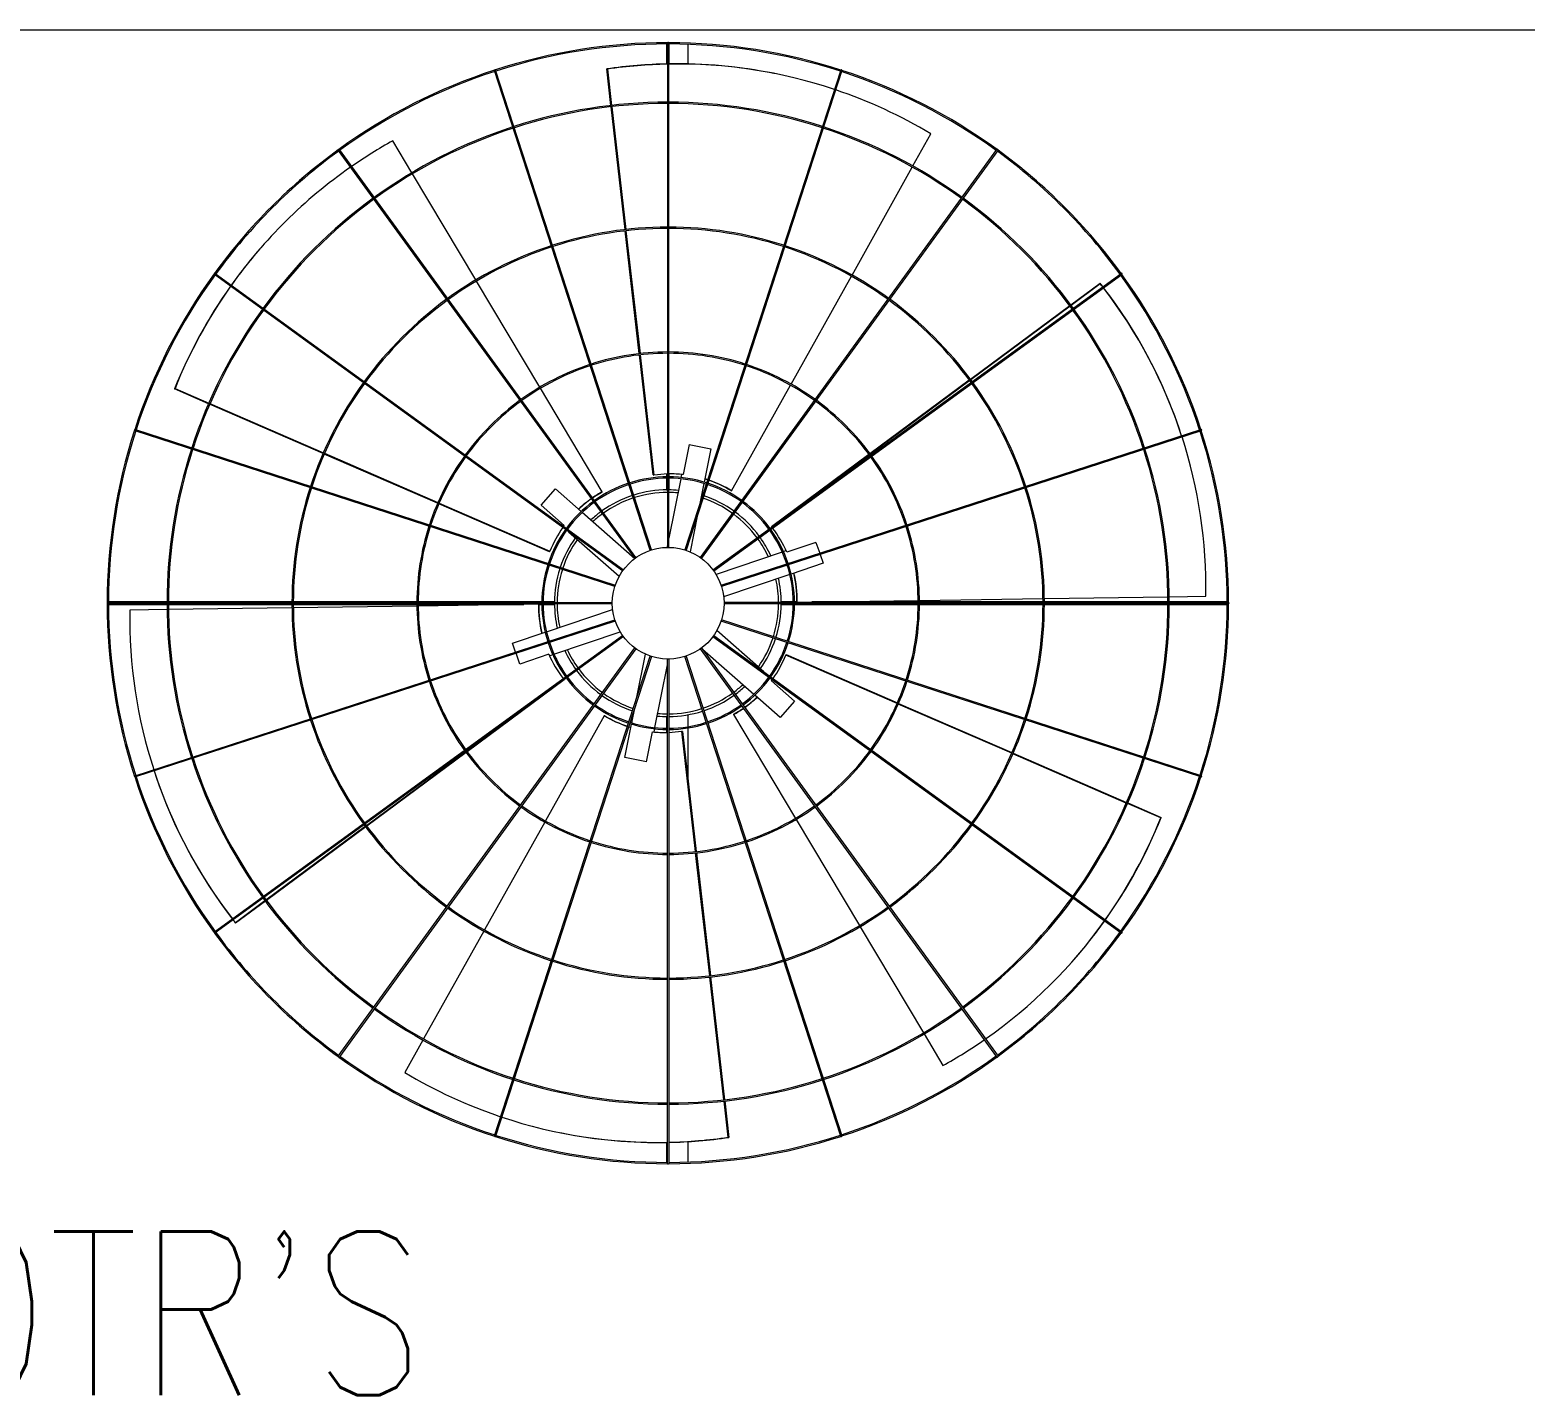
# Model space of a CAD drawing. Header units: millimetres. Extents: x -312439 to 477422, y -331570 to 212570.
# Drawn here: x 349395 to 350536, y 206879 to 207922 of the extents above; entities that cross this region are included whole.
import ezdxf

# ---------------------------------------------------------------- set-up
doc = ezdxf.new("R2010")
doc.units = ezdxf.units.MM
doc.layers.add('ARCONDTEXTO', color=4, linetype='Continuous')
doc.layers.add("MS-110TR'S", color=3, linetype='Continuous', lineweight=5)
doc.styles.add('ROMANS', font='romans.shx', dxfattribs={"height": 187.5})

msp = doc.modelspace()

# ---------------------------------------------------------------- linework, layer by layer
at = {"layer": "MS-110TR'S", "color": 3, "linetype": 'Continuous', "lineweight": 0}
for p, q in [((346958.383, 207922.197, 0), (351658.752, 207922.197, 0)), ((349880.795, 207911.434, 0), (349880.795, 207896.157, 0)), ((349881.545, 207912.185, 0), (349881.545, 207526.933, 0)), ((349882.545, 207526.933, 0), (349882.545, 207912.185, 0)), ((349882.795, 207896.196, 0), (349882.795, 207911.434, 0)), ((349896.992, 207911.165, 0), (349896.992, 207896.166, 0)), ((349868.388, 207524.691, 0), (349749.339, 207891.087, 0)), ((349869.339, 207525, 0), (349750.29, 207891.396, 0)), ((349835.116, 207892.372, 0), (349835.71, 207892.253, 0)), ((349838.307, 207864.468, 0), (349835.116, 207892.372, 0)), ((349835.71, 207892.253, 0), (349838.88, 207864.534, 0)), ((350013.8, 207891.396, 0), (349894.751, 207525, 0)), ((350014.751, 207891.087, 0), (349895.702, 207524.691, 0)), ((349963.447, 207888.822, 0), (349962.853, 207888.941, 0)), ((349849.149, 207769.689, 0), (349838.421, 207863.475, 0)), ((349838.994, 207863.54, 0), (349849.722, 207769.755, 0)), ((349686.279, 207813.114, 0), (349671.742, 207837.479, 0)), ((350068.94, 207818.236, 0), (350082.65, 207842.789, 0)), ((349630.123, 207830.168, 0), (349856.568, 207518.493, 0)), ((349857.377, 207519.08, 0), (349630.932, 207830.756, 0)), ((349906.713, 207519.08, 0), (350133.159, 207830.756, 0)), ((349907.522, 207518.493, 0), (350133.968, 207830.168, 0)), ((350022.43, 207734.945, 0), (350068.452, 207817.363, 0)), ((349735.156, 207731.19, 0), (349686.791, 207812.255, 0)), ((349859.99, 207674.911, 0), (349849.262, 207768.696, 0)), ((349849.835, 207768.761, 0), (349860.563, 207674.976, 0)), ((349572.274, 207757.262, 0), (349571.874, 207756.807, 0)), ((349847.242, 207508.945, 0), (349535.567, 207735.391, 0)), ((349536.154, 207736.2, 0), (349847.83, 207509.754, 0)), ((349916.261, 207509.754, 0), (350227.936, 207736.2, 0)), ((349916.848, 207508.945, 0), (350228.524, 207735.391, 0)), ((349975.92, 207651.654, 0), (350021.942, 207734.072, 0)), ((349784.033, 207649.265, 0), (349735.668, 207730.331, 0)), ((350189.49, 207712.171, 0), (350211.876, 207728.75, 0)), ((350212.07, 207728.176, 0), (350189.834, 207711.707, 0)), ((350211.876, 207728.75, 0), (350212.07, 207728.176, 0)), ((350112.83, 207655.393, 0), (350188.687, 207711.575, 0)), ((350189.03, 207711.112, 0), (350113.173, 207654.929, 0)), ((349870.594, 207582.205, 0), (349860.103, 207673.917, 0)), ((349860.676, 207673.983, 0), (349871.188, 207582.086, 0)), ((350036.17, 207598.615, 0), (350112.027, 207654.797, 0)), ((350112.37, 207654.334, 0), (350036.513, 207598.151, 0)), ((349505.035, 207647.899, 0), (349505.435, 207648.354, 0)), ((349530.981, 207636.631, 0), (349505.035, 207647.899, 0)), ((349505.435, 207648.354, 0), (349531.211, 207637.16, 0)), ((349831.694, 207569.378, 0), (349784.545, 207648.407, 0)), ((349930.445, 207570.216, 0), (349975.432, 207650.781, 0)), ((349618.482, 207598.631, 0), (349531.898, 207636.233, 0)), ((349532.128, 207636.762, 0), (349618.712, 207599.159, 0)), ((349841.322, 207496.983, 0), (349474.926, 207616.032, 0)), ((349475.235, 207616.984, 0), (349841.631, 207497.934, 0)), ((349922.459, 207497.934, 0), (350288.855, 207616.984, 0)), ((350289.164, 207616.032, 0), (349922.768, 207496.983, 0)), ((350272.967, 207615.837, 0), (350272.773, 207616.412, 0)), ((349705.983, 207560.63, 0), (349619.399, 207598.232, 0)), ((349619.629, 207598.761, 0), (349706.213, 207561.159, 0)), ((349898.137, 207605.481, 0), (349893.539, 207582.526, 0)), ((349898.137, 207605.481, 0), (349914.617, 207602.18, 0)), ((349914.617, 207602.18, 0), (349909.531, 207576.789, 0)), ((349961.002, 207542.942, 0), (350035.367, 207598.019, 0)), ((350035.71, 207597.556, 0), (349963.632, 207544.171, 0)), ((349870.594, 207582.205, 0), (349871.188, 207582.086, 0)), ((349880.795, 207582.954, 0), (349880.795, 207580.778, 0)), ((349880.795, 207579.777, 0), (349880.795, 207570.85, 0)), ((349891.625, 207579.304, 0), (349882.545, 207533.974, 0)), ((349882.795, 207580.783, 0), (349882.795, 207583.006, 0)), ((349882.795, 207570.85, 0), (349882.795, 207579.783, 0)), ((349892.295, 207582.647, 0), (349891.822, 207580.289, 0)), ((349909.333, 207575.804, 0), (349906.239, 207560.357, 0)), ((349785, 207559.032, 0), (349796.099, 207571.653, 0)), ((349796.099, 207571.653, 0), (349815.729, 207554.392, 0)), ((349831.294, 207568.923, 0), (349831.694, 207569.378, 0)), ((349880.795, 207570.85, 0), (349881.545, 207570.85, 0)), ((349882.545, 207570.85, 0), (349882.795, 207570.85, 0)), ((349929.85, 207570.335, 0), (349930.445, 207570.216, 0)), ((349791.386, 207523.54, 0), (349706.9, 207560.232, 0)), ((349707.131, 207560.76, 0), (349791.787, 207523.996, 0)), ((349785, 207559.032, 0), (349802.581, 207543.572, 0)), ((349816.483, 207553.728, 0), (349856.56, 207518.487, 0)), ((349904.549, 207551.919, 0), (349898.853, 207523.485, 0)), ((349961.002, 207542.942, 0), (349961.187, 207542.395, 0)), ((349806.001, 207538.908, 0), (349844.694, 207504.884, 0)), ((349881.545, 207528.982, 0), (349881.133, 207526.926, 0)), ((349994.932, 207530.726, 0), (349972.753, 207523.231, 0)), ((349994.932, 207530.726, 0), (349997.747, 207522.397, 0)), ((349791.386, 207523.54, 0), (349791.787, 207523.996, 0)), ((349969.199, 207523.343, 0), (349918.612, 207506.247, 0)), ((349972.236, 207524.369, 0), (349970.15, 207523.664, 0)), ((349998.067, 207521.449, 0), (350000.313, 207514.804, 0)), ((349974.992, 207506.247, 0), (349924.424, 207489.157, 0)), ((350000.313, 207514.804, 0), (349975.944, 207506.569, 0)), ((349454.137, 207484.777, 0), (349839.389, 207484.777, 0)), ((349839.389, 207483.777, 0), (349454.137, 207483.777, 0)), ((349499.348, 207485.277, 0), (349454.638, 207485.277, 0)), ((349454.638, 207483.277, 0), (349499.348, 207483.277, 0)), ((349594.745, 207485.277, 0), (349500.348, 207485.277, 0)), ((349500.348, 207483.277, 0), (349594.745, 207483.277, 0)), ((349690.143, 207485.277, 0), (349595.745, 207485.277, 0)), ((349595.745, 207483.277, 0), (349690.143, 207483.277, 0)), ((349785.542, 207485.277, 0), (349691.143, 207485.277, 0)), ((349691.143, 207483.277, 0), (349771.737, 207483.277, 0)), ((349783.045, 207483.439, 0), (349691.152, 207482.123, 0)), ((349783.239, 207482.865, 0), (349783.045, 207483.439, 0)), ((349783.1, 207483.277, 0), (349785.542, 207483.277, 0)), ((349795.223, 207485.277, 0), (349786.542, 207485.277, 0)), ((349786.542, 207483.277, 0), (349795.223, 207483.277, 0)), ((349795.223, 207484.777, 0), (349795.223, 207485.277, 0)), ((349795.223, 207483.277, 0), (349795.223, 207483.777, 0)), ((350309.953, 207484.777, 0), (349924.701, 207484.777, 0)), ((350309.953, 207483.777, 0), (349924.701, 207483.777, 0)), ((349977.548, 207485.277, 0), (349968.368, 207485.277, 0)), ((349968.368, 207485.277, 0), (349968.368, 207484.777, 0)), ((349968.368, 207483.777, 0), (349968.368, 207483.277, 0)), ((349968.368, 207483.277, 0), (349977.548, 207483.277, 0)), ((349980.491, 207485.277, 0), (349978.548, 207485.277, 0)), ((349978.548, 207483.277, 0), (350072.948, 207483.277, 0)), ((349980.351, 207485.689, 0), (349980.545, 207485.115, 0)), ((349980.545, 207485.115, 0), (350072.938, 207486.439, 0)), ((350072.948, 207485.277, 0), (349991.853, 207485.277, 0)), ((350073.938, 207486.453, 0), (350168.325, 207487.806, 0)), ((350168.345, 207485.277, 0), (350073.948, 207485.277, 0)), ((350073.948, 207483.277, 0), (350168.345, 207483.277, 0)), ((350169.325, 207487.82, 0), (350263.712, 207489.172, 0)), ((350263.742, 207485.277, 0), (350169.345, 207485.277, 0)), ((350169.345, 207483.277, 0), (350263.742, 207483.277, 0)), ((350264.712, 207489.187, 0), (350292.703, 207489.588, 0)), ((350308.952, 207485.277, 0), (350264.742, 207485.277, 0)), ((350264.742, 207483.277, 0), (350308.952, 207483.277, 0)), ((349499.378, 207479.375, 0), (349470.887, 207478.967, 0)), ((349474.926, 207352.522, 0), (349841.322, 207471.571, 0)), ((349594.765, 207480.742, 0), (349500.378, 207479.389, 0)), ((349690.152, 207482.108, 0), (349595.765, 207480.756, 0)), ((349789.061, 207462.464, 0), (349839.648, 207479.56, 0)), ((350289.164, 207352.522, 0), (349922.768, 207471.571, 0)), ((349841.631, 207470.62, 0), (349475.235, 207351.571, 0)), ((349763.277, 207453.75, 0), (349788.109, 207462.142, 0)), ((349794.826, 207445.358, 0), (349845.394, 207462.448, 0)), ((349955.212, 207431.736, 0), (349919.232, 207463.375, 0)), ((350288.855, 207351.571, 0), (349922.459, 207470.62, 0)), ((349535.567, 207233.164, 0), (349847.242, 207459.609, 0)), ((349847.83, 207458.8, 0), (349536.154, 207232.355, 0)), ((349630.123, 207138.386, 0), (349856.568, 207450.062, 0)), ((349857.377, 207449.474, 0), (349630.932, 207137.799, 0)), ((349765.572, 207446.959, 0), (349763.277, 207453.75, 0)), ((350133.159, 207137.799, 0), (349906.713, 207449.474, 0)), ((349907.522, 207450.062, 0), (350133.968, 207138.386, 0)), ((349947.366, 207414.599, 0), (349908.38, 207448.881, 0)), ((349916.261, 207458.8, 0), (350227.936, 207232.355, 0)), ((349916.848, 207459.609, 0), (350228.524, 207233.164, 0)), ((349749.339, 207077.467, 0), (349868.388, 207443.864, 0)), ((349869.339, 207443.555, 0), (349750.29, 207077.158, 0)), ((349768.658, 207437.828, 0), (349765.893, 207446.011, 0)), ((349790.837, 207445.324, 0), (349768.658, 207437.828, 0)), ((349791.354, 207444.185, 0), (349793.874, 207445.037, 0)), ((349858.238, 207412.623, 0), (349864.777, 207445.27, 0)), ((349881.545, 207056.369, 0), (349881.545, 207441.621, 0)), ((349882.545, 207441.621, 0), (349882.545, 207056.369, 0)), ((350013.8, 207077.158, 0), (349894.751, 207443.555, 0)), ((349895.702, 207443.864, 0), (350014.751, 207077.467, 0)), ((349972.204, 207445.014, 0), (349971.804, 207444.559, 0)), ((350056.88, 207407.612, 0), (349971.804, 207444.559, 0)), ((349972.204, 207445.014, 0), (350057.111, 207408.14, 0)), ((349802.588, 207425.613, 0), (349802.502, 207425.868, 0)), ((349871.975, 207389.301, 0), (349881.545, 207437.077, 0)), ((349802.588, 207425.613, 0), (349728.547, 207370.774, 0)), ((349961.009, 207424.982, 0), (349978.59, 207409.522, 0)), ((349728.204, 207371.239, 0), (349774.201, 207405.306, 0)), ((349854.285, 207392.892, 0), (349856.547, 207404.185, 0)), ((349967.491, 207396.901, 0), (349948.12, 207413.935, 0)), ((349978.59, 207409.522, 0), (349967.491, 207396.901, 0)), ((350144.381, 207369.611, 0), (350057.797, 207407.213, 0)), ((350058.028, 207407.742, 0), (350144.612, 207370.14, 0)), ((349833.146, 207398.338, 0), (349788.278, 207317.987, 0)), ((349833.74, 207398.219, 0), (349833.146, 207398.338, 0)), ((349848.974, 207366.374, 0), (349854.088, 207391.907, 0)), ((349881.545, 207397.705, 0), (349880.795, 207397.705, 0)), ((349880.795, 207397.705, 0), (349880.795, 207388.777, 0)), ((349882.795, 207397.705, 0), (349882.545, 207397.705, 0)), ((349882.795, 207388.772, 0), (349882.795, 207397.705, 0)), ((349896.992, 207399.043, 0), (349896.992, 207389.946, 0)), ((349932.296, 207399.631, 0), (349931.896, 207399.176, 0)), ((349931.896, 207399.176, 0), (349979.176, 207319.929, 0)), ((349865.453, 207363.073, 0), (349870.051, 207386.029, 0)), ((349871.295, 207385.907, 0), (349871.778, 207388.316, 0)), ((349880.795, 207387.777, 0), (349880.795, 207385.548, 0)), ((349882.795, 207385.6, 0), (349882.795, 207387.772, 0)), ((349902.92, 207294.517, 0), (349892.402, 207386.468, 0)), ((349892.996, 207386.349, 0), (349892.402, 207386.468, 0)), ((349892.996, 207386.349, 0), (349903.493, 207294.581, 0)), ((349896.992, 207388.933, 0), (349896.992, 207351.418, 0)), ((349651.544, 207314.46, 0), (349727.401, 207370.643, 0)), ((349727.743, 207370.179, 0), (349651.886, 207313.996, 0)), ((350231.883, 207331.61, 0), (350145.299, 207369.212, 0)), ((350145.529, 207369.741, 0), (350232.113, 207332.139, 0)), ((349865.453, 207363.073, 0), (349848.974, 207366.374, 0)), ((349490.623, 207352.717, 0), (349490.817, 207352.143, 0)), ((350258.155, 207320.2, 0), (350232.8, 207331.212, 0)), ((350233.03, 207331.741, 0), (350258.556, 207320.655, 0)), ((349574.883, 207257.682, 0), (349650.74, 207313.865, 0)), ((349651.083, 207313.401, 0), (349575.226, 207257.218, 0)), ((349787.79, 207317.114, 0), (349741.767, 207234.696, 0)), ((349979.688, 207319.07, 0), (350028.053, 207238.004, 0)), ((350258.556, 207320.655, 0), (350258.155, 207320.2, 0)), ((349913.761, 207199.738, 0), (349903.034, 207293.523, 0)), ((349903.607, 207293.587, 0), (349914.335, 207199.802, 0)), ((349551.52, 207240.378, 0), (349574.08, 207257.087, 0)), ((349574.423, 207256.623, 0), (349551.714, 207239.804, 0)), ((349551.714, 207239.804, 0), (349551.52, 207240.378, 0)), ((349741.28, 207233.823, 0), (349695.257, 207151.405, 0)), ((350028.565, 207237.146, 0), (350076.93, 207156.08, 0)), ((350191.316, 207211.292, 0), (350191.716, 207211.747, 0)), ((349924.602, 207104.959, 0), (349913.875, 207198.744, 0)), ((349914.448, 207198.809, 0), (349925.176, 207105.023, 0)), ((350077.443, 207155.221, 0), (350091.848, 207131.076, 0)), ((349694.77, 207150.532, 0), (349680.94, 207125.765, 0)), ((349927.88, 207076.301, 0), (349924.716, 207103.965, 0)), ((349925.289, 207104.03, 0), (349928.475, 207076.182, 0)), ((349800.144, 207079.732, 0), (349800.738, 207079.613, 0)), ((349880.795, 207072.359, 0), (349880.795, 207057.121, 0)), ((349882.795, 207057.121, 0), (349882.795, 207072.398, 0)), ((349896.992, 207072.978, 0), (349896.992, 207057.39, 0)), ((349928.475, 207076.182, 0), (349927.88, 207076.301, 0))]:
    msp.add_line(p, q, dxfattribs=at)
msp.add_circle((349882.045, 207484.277, 0), 42.659, dxfattribs=at)
for centre, radius, start, end in [((349881.795, 207484.277, 0), 428.158, 90.024494, 107.917544), ((349881.795, 207484.277, 0), 427.158, 90.033533, 107.901042), ((349882.045, 207912.185, 0), 0.5, 0, 180), ((349881.795, 207484.277, 0), 428.158, 72.030975, 89.908558), ((349881.795, 207484.277, 0), 427.158, 72.035174, 89.899401), ((349881.795, 207484.277, 0), 428.158, 108.018773, 125.932197), ((349881.795, 207484.277, 0), 427.158, 108.035174, 125.905805), ((349749.814, 207891.242, 0), 0.5, 18, 198), ((350014.276, 207891.242, 0), 0.5, 342, 162), ((349881.795, 207484.277, 0), 427.158, 54.039937, 71.901042), ((349881.795, 207484.277, 0), 428.158, 54.03841, 71.905364), ((349882.045, 207484.277, 0), 382.698, 90.074858, 107.925142), ((349882.045, 207484.277, 0), 381.698, 90.075054, 107.924946), ((349882.045, 207484.277, 0), 382.698, 72.074858, 89.925142), ((349882.045, 207484.277, 0), 381.698, 72.075054, 89.924946), ((349882.045, 207484.277, 0), 382.698, 108.074858, 125.925142), ((349882.045, 207484.277, 0), 381.698, 108.075054, 125.924946), ((349882.045, 207484.277, 0), 381.698, 54.075054, 71.924946), ((349882.045, 207484.277, 0), 382.698, 54.074858, 71.925142), ((349881.795, 207484.277, 0), 428.158, 126.013622, 143.951759), ((349881.795, 207484.277, 0), 427.158, 126.039937, 143.913223), ((349630.527, 207830.462, 0), 0.5, 36, 216), ((350133.563, 207830.462, 0), 0.5, 324, 144), ((349881.795, 207484.277, 0), 427.158, 36.047356, 53.905805), ((349881.795, 207484.277, 0), 428.158, 36.046941, 53.907446), ((349882.045, 207484.277, 0), 382.698, 126.074858, 143.925142), ((349882.045, 207484.277, 0), 381.698, 126.075054, 143.924946), ((349882.045, 207484.277, 0), 381.698, 36.075054, 53.924946), ((349882.045, 207484.277, 0), 382.698, 36.074858, 53.925142), ((349882.045, 207484.277, 0), 287.302, 90.099714, 107.900286), ((349882.045, 207484.277, 0), 286.302, 90.100062, 107.899938), ((349882.045, 207484.277, 0), 287.302, 72.099714, 89.900286), ((349882.045, 207484.277, 0), 286.302, 72.100062, 89.899938), ((349882.045, 207484.277, 0), 287.302, 108.099714, 125.900286), ((349882.045, 207484.277, 0), 287.302, 54.099714, 71.900286), ((349882.045, 207484.277, 0), 286.302, 108.100062, 125.899938), ((349882.045, 207484.277, 0), 286.302, 54.100062, 71.899938), ((349881.795, 207484.277, 0), 428.158, 144.008871, 161.974926), ((349881.795, 207484.277, 0), 427.158, 144.047356, 161.922571), ((349535.86, 207735.795, 0), 0.5, 54, 234), ((349881.795, 207484.277, 0), 427.158, 18.056704, 35.913223), ((350228.23, 207735.795, 0), 0.5, 306, 126), ((349881.795, 207484.277, 0), 428.158, 18.056552, 35.913726), ((349882.045, 207484.277, 0), 287.302, 126.099714, 143.900286), ((349882.045, 207484.277, 0), 286.302, 126.100062, 143.899938), ((349882.045, 207484.277, 0), 286.302, 36.100062, 53.899938), ((349882.045, 207484.277, 0), 287.302, 36.099714, 53.900286), ((349882.045, 207484.277, 0), 382.698, 144.074858, 161.925142), ((349882.045, 207484.277, 0), 381.698, 144.075054, 161.924946), ((349882.045, 207484.277, 0), 381.698, 18.075054, 35.924946), ((349882.045, 207484.277, 0), 382.698, 18.074858, 35.925142), ((349882.045, 207484.277, 0), 191.905, 108.149282, 125.850718), ((349882.045, 207484.277, 0), 190.905, 108.150064, 125.849936), ((349882.045, 207484.277, 0), 191.905, 90.149282, 107.850718), ((349882.045, 207484.277, 0), 190.905, 90.150064, 107.849936), ((349882.045, 207484.277, 0), 191.905, 72.149282, 89.850718), ((349882.045, 207484.277, 0), 190.905, 72.150064, 89.849936), ((349882.045, 207484.277, 0), 190.905, 54.150064, 71.849936), ((349882.045, 207484.277, 0), 191.905, 54.149282, 71.850718), ((349882.045, 207484.277, 0), 287.302, 144.099714, 161.900286), ((349882.045, 207484.277, 0), 286.302, 144.100062, 161.899938), ((349882.045, 207484.277, 0), 286.302, 18.100062, 35.899938), ((349882.045, 207484.277, 0), 287.302, 18.099714, 35.900286), ((349882.045, 207484.277, 0), 191.905, 126.149282, 143.850718), ((349882.045, 207484.277, 0), 190.905, 126.150064, 143.849936), ((349882.045, 207484.277, 0), 190.905, 36.150064, 53.849936), ((349882.045, 207484.277, 0), 191.905, 36.149282, 53.850718), ((349881.795, 207484.277, 0), 428.158, 162.004374, 197.995626), ((349881.795, 207484.277, 0), 427.158, 162.056704, 179.932934), ((349475.081, 207616.508, 0), 0.5, 72, 252), ((349881.795, 207484.277, 0), 427.158, 0.067066, 17.922571), ((350289.01, 207616.508, 0), 0.5, 288, 108), ((349881.795, 207484.277, 0), 428.158, 0.06691, 17.922771), ((349882.045, 207484.277, 0), 382.698, 162.074858, 179.925142), ((349882.045, 207484.277, 0), 381.698, 162.075054, 179.924946), ((349882.045, 207484.277, 0), 381.698, 0.075054, 17.924946), ((349882.045, 207484.277, 0), 382.698, 0.074858, 17.925142), ((349882.045, 207484.277, 0), 191.905, 144.149282, 161.850718), ((349882.045, 207484.277, 0), 190.905, 144.150064, 161.849936), ((349882.045, 207484.277, 0), 190.905, 18.150064, 35.849936), ((349882.045, 207484.277, 0), 191.905, 18.149282, 35.850718), ((349882.045, 207484.277, 0), 96.508, 108.296845, 125.703155), ((349882.045, 207484.277, 0), 95.508, 108.299953, 125.700047), ((349882.045, 207484.277, 0), 96.508, 90.296845, 107.703155), ((349882.045, 207484.277, 0), 95.508, 90.299953, 107.700047), ((349882.045, 207484.277, 0), 96.508, 72.296845, 89.703155), ((349882.045, 207484.277, 0), 95.508, 72.299953, 89.700047), ((349882.045, 207484.277, 0), 95.508, 54.299953, 71.700047), ((349882.045, 207484.277, 0), 96.508, 54.296845, 71.703155), ((349882.045, 207484.277, 0), 287.302, 162.099714, 179.900286), ((349882.045, 207484.277, 0), 286.302, 162.100062, 179.899938), ((349881.795, 207484.277, 0), 86.578, 108.173543, 125.535257), ((349881.795, 207484.277, 0), 84.578, 108.177647, 125.524267), ((349881.795, 207484.277, 0), 86.578, 90.165445, 107.511756), ((349881.795, 207484.277, 0), 84.578, 90.169358, 107.500211), ((349881.795, 207484.277, 0), 86.578, 84.656808, 89.503658), ((349881.795, 207484.277, 0), 84.578, 84.798838, 89.491921), ((349881.795, 207484.277, 0), 84.578, 72.177647, 72.547384), ((349881.795, 207484.277, 0), 86.578, 72.173543, 72.689414), ((349881.795, 207484.277, 0), 84.578, 54.201702, 71.500211), ((349881.795, 207484.277, 0), 86.578, 54.197043, 71.511756), ((349882.045, 207484.277, 0), 286.302, 0.100062, 17.899938), ((349882.045, 207484.277, 0), 287.302, 0.099714, 17.900286), ((349882.045, 207484.277, 0), 96.508, 126.296845, 143.703155), ((349882.045, 207484.277, 0), 95.508, 126.299953, 143.700047), ((349881.795, 207484.277, 0), 86.578, 126.197043, 132.689414), ((349881.795, 207484.277, 0), 84.578, 126.201702, 132.547384), ((349881.795, 207484.277, 0), 84.578, 36.23917, 53.524267), ((349881.795, 207484.277, 0), 86.578, 36.233645, 53.535257), ((349882.045, 207484.277, 0), 95.508, 36.299953, 53.700047), ((349882.045, 207484.277, 0), 96.508, 36.296845, 53.703155), ((349882.045, 207484.277, 0), 191.905, 162.149282, 179.850718), ((349882.045, 207484.277, 0), 190.905, 162.150064, 179.849936), ((349882.045, 207484.277, 0), 96.508, 144.296845, 161.703155), ((349882.045, 207484.277, 0), 95.508, 144.299953, 161.700047), ((349882.045, 207484.277, 0), 95.508, 18.299953, 35.700047), ((349882.045, 207484.277, 0), 96.508, 18.296845, 35.703155), ((349882.045, 207484.277, 0), 190.905, 0.150064, 17.849936), ((349882.045, 207484.277, 0), 191.905, 0.149282, 17.850718), ((349881.795, 207484.277, 0), 86.578, 144.656808, 161.617982), ((349881.795, 207484.277, 0), 84.578, 144.798838, 161.608948), ((349881.795, 207484.277, 0), 84.578, 24.798838, 35.561735), ((349881.795, 207484.277, 0), 86.578, 24.656808, 35.57186), ((349882.045, 207484.277, 0), 96.508, 162.296845, 179.703155), ((349882.045, 207484.277, 0), 95.508, 162.299953, 179.700047), ((349881.795, 207484.277, 0), 86.578, 162.279766, 179.669108), ((349881.795, 207484.277, 0), 84.578, 162.286382, 179.661283), ((349882.045, 207484.277, 0), 95.508, 0.299953, 17.700047), ((349882.045, 207484.277, 0), 96.508, 0.296845, 17.703155), ((349881.795, 207484.277, 0), 84.578, 0.338717, 12.547384), ((349881.795, 207484.277, 0), 86.578, 0.330892, 12.689414), ((349454.137, 207484.277, 0), 0.5, 90, 270), ((349881.795, 207484.277, 0), 427.158, 180.067066, 197.943296), ((349882.045, 207484.277, 0), 382.698, 180.074858, 197.925142), ((349882.045, 207484.277, 0), 381.698, 180.075054, 197.924946), ((349882.045, 207484.277, 0), 287.302, 180.099714, 197.900286), ((349882.045, 207484.277, 0), 286.302, 180.100062, 197.899938), ((349882.045, 207484.277, 0), 191.905, 180.149282, 197.850718), ((349882.045, 207484.277, 0), 190.905, 180.150064, 197.849936), ((349882.045, 207484.277, 0), 96.508, 180.296845, 197.703155), ((349882.045, 207484.277, 0), 95.508, 180.299953, 197.700047), ((349881.795, 207484.277, 0), 86.578, 180.330892, 192.689414), ((349881.795, 207484.277, 0), 84.578, 180.338717, 192.547384), ((349881.795, 207484.277, 0), 84.578, 342.391052, 359.661283), ((349881.795, 207484.277, 0), 86.578, 342.382018, 359.669108), ((349882.045, 207484.277, 0), 95.508, 342.299953, 359.700047), ((349882.045, 207484.277, 0), 96.508, 342.296845, 359.703155), ((349882.045, 207484.277, 0), 190.905, 342.150064, 359.849936), ((349882.045, 207484.277, 0), 191.905, 342.149282, 359.850718), ((349882.045, 207484.277, 0), 286.302, 342.100062, 359.899938), ((349882.045, 207484.277, 0), 287.302, 342.099714, 359.900286), ((349882.045, 207484.277, 0), 381.698, 342.075054, 359.924946), ((349882.045, 207484.277, 0), 382.698, 342.074858, 359.925142), ((349881.795, 207484.277, 0), 427.158, 342.077429, 359.932934), ((349881.795, 207484.277, 0), 428.158, 342.077229, 359.93309), ((350309.953, 207484.277, 0), 0.5, 270, 90), ((349882.045, 207484.277, 0), 96.508, 198.296845, 215.703155), ((349882.045, 207484.277, 0), 95.508, 198.299953, 215.700047), ((349881.795, 207484.277, 0), 84.578, 204.798838, 215.76083), ((349881.795, 207484.277, 0), 84.578, 324.798838, 341.713618), ((349881.795, 207484.277, 0), 86.578, 324.656808, 341.720234), ((349882.045, 207484.277, 0), 95.508, 324.299953, 341.700047), ((349882.045, 207484.277, 0), 96.508, 324.296845, 341.703155), ((349881.795, 207484.277, 0), 86.578, 204.656808, 215.766355), ((349882.045, 207484.277, 0), 96.508, 216.296845, 233.703155), ((349882.045, 207484.277, 0), 95.508, 216.299953, 233.700047), ((349881.795, 207484.277, 0), 86.578, 216.42814, 233.802957), ((349881.795, 207484.277, 0), 84.578, 216.438265, 233.798298), ((349882.045, 207484.277, 0), 95.508, 306.299953, 323.700047), ((349882.045, 207484.277, 0), 96.508, 306.296845, 323.703155), ((349882.045, 207484.277, 0), 191.905, 198.149282, 215.850718), ((349882.045, 207484.277, 0), 190.905, 198.150064, 215.849936), ((349881.795, 207484.277, 0), 84.578, 234.475733, 251.822353), ((349881.795, 207484.277, 0), 84.578, 288.499789, 305.798298), ((349881.795, 207484.277, 0), 84.578, 306.475733, 312.547384), ((349881.795, 207484.277, 0), 86.578, 306.464743, 312.689414), ((349882.045, 207484.277, 0), 190.905, 324.150064, 341.849936), ((349882.045, 207484.277, 0), 191.905, 324.149282, 341.850718), ((349882.045, 207484.277, 0), 96.508, 234.296845, 251.703155), ((349882.045, 207484.277, 0), 95.508, 234.299953, 251.700047), ((349881.795, 207484.277, 0), 86.578, 234.464743, 251.826457), ((349881.795, 207484.277, 0), 84.578, 252.499789, 252.547384), ((349881.795, 207484.277, 0), 84.578, 270.508079, 287.822353), ((349881.795, 207484.277, 0), 86.578, 288.488244, 305.802957), ((349882.045, 207484.277, 0), 95.508, 288.299953, 305.700047), ((349882.045, 207484.277, 0), 96.508, 288.296845, 305.703155), ((349882.045, 207484.277, 0), 287.302, 198.099714, 215.900286), ((349882.045, 207484.277, 0), 286.302, 198.100062, 215.899938), ((349882.045, 207484.277, 0), 96.508, 252.296845, 269.703155), ((349882.045, 207484.277, 0), 95.508, 252.299953, 269.700047), ((349881.795, 207484.277, 0), 86.578, 252.488244, 252.689414), ((349881.795, 207484.277, 0), 86.578, 264.656808, 269.834555), ((349881.795, 207484.277, 0), 84.578, 264.798838, 269.830642), ((349881.795, 207484.277, 0), 86.578, 270.496342, 287.826457), ((349882.045, 207484.277, 0), 95.508, 270.299953, 287.700047), ((349882.045, 207484.277, 0), 96.508, 270.296845, 287.703155), ((349882.045, 207484.277, 0), 286.302, 324.100062, 341.899938), ((349882.045, 207484.277, 0), 287.302, 324.099714, 341.900286), ((349882.045, 207484.277, 0), 191.905, 216.149282, 233.850718), ((349882.045, 207484.277, 0), 190.905, 216.150064, 233.849936), ((349882.045, 207484.277, 0), 190.905, 306.150064, 323.849936), ((349882.045, 207484.277, 0), 191.905, 306.149282, 323.850718), ((349882.045, 207484.277, 0), 382.698, 198.074858, 215.925142), ((349882.045, 207484.277, 0), 381.698, 198.075054, 215.924946), ((349882.045, 207484.277, 0), 381.698, 324.075054, 341.924946), ((349882.045, 207484.277, 0), 382.698, 324.074858, 341.925142), ((349475.081, 207352.046, 0), 0.5, 108, 288), ((349881.795, 207484.277, 0), 428.158, 198.025074, 215.991129), ((349881.795, 207484.277, 0), 427.158, 198.077429, 215.952644), ((349881.795, 207484.277, 0), 427.158, 324.086777, 341.943296), ((349881.795, 207484.277, 0), 428.158, 324.086274, 341.943448), ((350289.01, 207352.046, 0), 0.5, 252, 72), ((349882.045, 207484.277, 0), 191.905, 234.149282, 251.850718), ((349882.045, 207484.277, 0), 190.905, 234.150064, 251.849936), ((349882.045, 207484.277, 0), 190.905, 288.150064, 305.849936), ((349882.045, 207484.277, 0), 191.905, 288.149282, 305.850718), ((349882.045, 207484.277, 0), 287.302, 216.099714, 233.900286), ((349882.045, 207484.277, 0), 286.302, 216.100062, 233.899938), ((349882.045, 207484.277, 0), 286.302, 306.100062, 323.899938), ((349882.045, 207484.277, 0), 287.302, 306.099714, 323.900286), ((349882.045, 207484.277, 0), 191.905, 252.149282, 269.850718), ((349882.045, 207484.277, 0), 190.905, 252.150064, 269.849936), ((349882.045, 207484.277, 0), 190.905, 270.150064, 287.849936), ((349882.045, 207484.277, 0), 191.905, 270.149282, 287.850718), ((349882.045, 207484.277, 0), 382.698, 216.074858, 233.925142), ((349882.045, 207484.277, 0), 381.698, 216.075054, 233.924946), ((349882.045, 207484.277, 0), 381.698, 306.075054, 323.924946), ((349882.045, 207484.277, 0), 382.698, 306.074858, 323.925142), ((349882.045, 207484.277, 0), 287.302, 234.099714, 251.900286), ((349882.045, 207484.277, 0), 286.302, 234.100062, 251.899938), ((349882.045, 207484.277, 0), 286.302, 288.100062, 305.899938), ((349882.045, 207484.277, 0), 287.302, 288.099714, 305.900286), ((349535.86, 207232.759, 0), 0.5, 126, 306), ((349881.795, 207484.277, 0), 428.158, 216.048241, 233.986378), ((349881.795, 207484.277, 0), 427.158, 216.086777, 233.960063), ((349881.795, 207484.277, 0), 427.158, 306.094195, 323.952644), ((349881.795, 207484.277, 0), 428.158, 306.092554, 323.953059), ((350228.23, 207232.759, 0), 0.5, 234, 54), ((349882.045, 207484.277, 0), 287.302, 252.099714, 269.900286), ((349882.045, 207484.277, 0), 286.302, 252.100062, 269.899938), ((349882.045, 207484.277, 0), 286.302, 270.100062, 287.899938), ((349882.045, 207484.277, 0), 287.302, 270.099714, 287.900286), ((349882.045, 207484.277, 0), 381.698, 234.075054, 251.924946), ((349882.045, 207484.277, 0), 381.698, 288.075054, 305.924946), ((349882.045, 207484.277, 0), 382.698, 234.074858, 251.925142), ((349882.045, 207484.277, 0), 382.698, 288.074858, 305.925142), ((349630.527, 207138.093, 0), 0.5, 144, 324), ((349881.795, 207484.277, 0), 428.158, 234.067803, 251.981227), ((349881.795, 207484.277, 0), 427.158, 234.094195, 251.964826), ((349881.795, 207484.277, 0), 427.158, 288.098958, 305.960063), ((349881.795, 207484.277, 0), 428.158, 288.094636, 305.96159), ((350133.563, 207138.093, 0), 0.5, 216, 36), ((349882.045, 207484.277, 0), 382.698, 252.074858, 269.925142), ((349882.045, 207484.277, 0), 381.698, 252.075054, 269.924946), ((349882.045, 207484.277, 0), 381.698, 270.075054, 287.924946), ((349882.045, 207484.277, 0), 382.698, 270.074858, 287.925142), ((349749.814, 207077.313, 0), 0.5, 162, 342), ((349881.795, 207484.277, 0), 428.158, 252.082456, 269.975506), ((349881.795, 207484.277, 0), 427.158, 252.098958, 269.966467), ((349881.795, 207484.277, 0), 428.158, 270.091442, 287.969025), ((349881.795, 207484.277, 0), 427.158, 270.100599, 287.964826), ((350014.276, 207077.313, 0), 0.5, 198, 18), ((349882.045, 207056.369, 0), 0.5, 180, 0)]:
    msp.add_arc(centre, radius, start, end, dxfattribs=at)
for centre, major_axis, start_param, end_param in [((349881.795, 207484.277, 0), (81.057, 404.664), 0.2078073, 0.32590727), ((349882.389, 207484.158, 0), (81.057, 404.664), 0.20931516, 0.32590727), ((349882.389, 207484.158, 0), (81.057, 404.664), 6.16322366, 6.48996283), ((349881.795, 207484.277, 0), (81.057, 404.664), 0, 0.20526967), ((349882.389, 207484.158, 0), (81.057, 404.664), 5.95727804, 6.16068281), ((349882.195, 207484.732, 0), (-309.921, 272.53), 5.95727804, 6.05118317), ((349882.195, 207484.732, 0), (-309.921, 272.53), 6.05371958, 6.38060415), ((349881.795, 207484.277, 0), (-309.921, 272.53), 0, 0.09588536), ((349881.795, 207484.277, 0), (-309.921, 272.53), 0.09842683, 0.32590727), ((349882.195, 207484.732, 0), (-309.921, 272.53), 0.09996031, 0.32590727), ((349881.795, 207484.277, 0), (390.978, 132.134), 0.3172674, 0.32590727), ((349881.989, 207483.703, 0), (390.978, 132.134), 0.31873174, 0.32590727), ((349881.989, 207483.703, 0), (390.978, 132.134), 6.27347339, 6.59938579), ((349881.795, 207484.277, 0), (390.978, 132.134), 0, 0.31473615), ((349881.989, 207483.703, 0), (390.978, 132.134), 5.95727804, 6.27093083), ((349882.389, 207484.158, 0), (19.451, 97.105), 0.21610048, 0.32590727), ((349882.389, 207484.158, 0), (19.451, 97.105), 0.08898637, 0.20552527), ((349881.795, 207484.277, 0), (19.451, 97.105), 6.16380472, 6.18740867), ((349882.389, 207484.158, 0), (19.451, 97.105), 6.17017799, 6.19385728), ((349881.795, 207484.277, 0), (19.451, 97.105), 5.95727804, 6.15321616), ((349882.389, 207484.158, 0), (19.451, 97.105), 5.95727804, 6.15958939), ((349882.195, 207484.732, 0), (-74.37, 65.397), 6.06086145, 6.19385728), ((349881.795, 207484.277, 0), (-74.37, 65.397), 6.05461193, 6.18740867), ((349882.195, 207484.732, 0), (-74.37, 65.397), 5.95727804, 6.0502913), ((349881.795, 207484.277, 0), (-74.37, 65.397), 5.95727804, 6.04404185), ((349882.195, 207484.732, 0), (-74.37, 65.397), 0.10765943, 0.32590727), ((349882.195, 207484.732, 0), (-74.37, 65.397), 0.08898637, 0.09706817), ((349881.989, 207483.703, 0), (93.82, 31.707), 0.08898637, 0.31565174), ((349881.795, 207484.277, 0), (93.82, 31.707), 5.95727804, 6.18740867), ((349881.989, 207483.703, 0), (93.82, 31.707), 5.95727804, 6.19385728), ((349881.601, 207484.851, 0), (-93.82, -31.707), 5.95727804, 6.19385728), ((349881.601, 207484.851, 0), (-390.978, -132.134), 5.95727804, 6.27132368), ((349881.795, 207484.277, 0), (-93.82, -31.707), 5.95727804, 6.18740867), ((349881.601, 207484.851, 0), (-93.82, -31.707), 0.08898637, 0.31875187), ((349881.395, 207483.822, 0), (74.37, -65.397), 0.11077229, 0.32590727), ((349881.395, 207483.822, 0), (74.37, -65.397), 0.08898637, 0.10018082), ((349881.395, 207483.822, 0), (74.37, -65.397), 5.95727804, 6.05456696), ((349881.795, 207484.277, 0), (74.37, -65.397), 5.95727804, 6.04831757), ((349881.795, 207484.277, 0), (74.37, -65.397), 6.05888766, 6.18740867), ((349881.395, 207483.822, 0), (74.37, -65.397), 6.0651374, 6.19385728), ((349881.201, 207484.396, 0), (-19.451, -97.105), 5.95727804, 6.16462452), ((349881.795, 207484.277, 0), (-19.451, -97.105), 5.95727804, 6.15825136), ((349881.201, 207484.396, 0), (-19.451, -97.105), 6.17521346, 6.19385728), ((349881.795, 207484.277, 0), (-19.451, -97.105), 6.16883991, 6.18740867), ((349881.201, 207484.396, 0), (-19.451, -97.105), 0.08898637, 0.21081282), ((349881.201, 207484.396, 0), (-19.451, -97.105), 0.22138839, 0.32590727), ((349881.601, 207484.851, 0), (-390.978, -132.134), 6.27386624, 6.60012971), ((349881.795, 207484.277, 0), (-390.978, -132.134), 0, 0.31548007), ((349881.395, 207483.822, 0), (309.921, -272.53), 0.10070723, 0.32590727), ((349881.795, 207484.277, 0), (309.921, -272.53), 0.09917375, 0.32590727), ((349881.795, 207484.277, 0), (-390.978, -132.134), 0.31801132, 0.32590727), ((349881.601, 207484.851, 0), (-390.978, -132.134), 0.31947566, 0.32590727), ((349881.395, 207483.822, 0), (309.921, -272.53), 6.05474559, 6.38135106), ((349881.795, 207484.277, 0), (309.921, -272.53), 0, 0.09663228), ((349881.395, 207483.822, 0), (309.921, -272.53), 5.95727804, 6.05220917), ((349881.201, 207484.396, 0), (-81.057, -404.664), 5.95727804, 6.16189106), ((349881.201, 207484.396, 0), (-81.057, -404.664), 6.16443191, 6.49123165), ((349881.795, 207484.277, 0), (-81.057, -404.664), 0, 0.20653849), ((349881.201, 207484.396, 0), (-81.057, -404.664), 0.21058398, 0.32590727), ((349881.795, 207484.277, 0), (-81.057, -404.664), 0.20907612, 0.32590727)]:
    msp.add_ellipse(centre, major_axis=major_axis, ratio=0.95299045, start_param=start_param, end_param=end_param, dxfattribs=at)

# ---------------------------------------------------------------- texts
at = {"layer": 'ARCONDTEXTO', "color": 2, "linetype": 'Continuous', "lineweight": -3, "style": 'ROMANS', "width": 0.8}
msp.add_text("MS-110TR'S", height=125, dxfattribs=at).set_placement((348851.681, 206879.374, 0))

doc.saveas('drawing.dxf')
